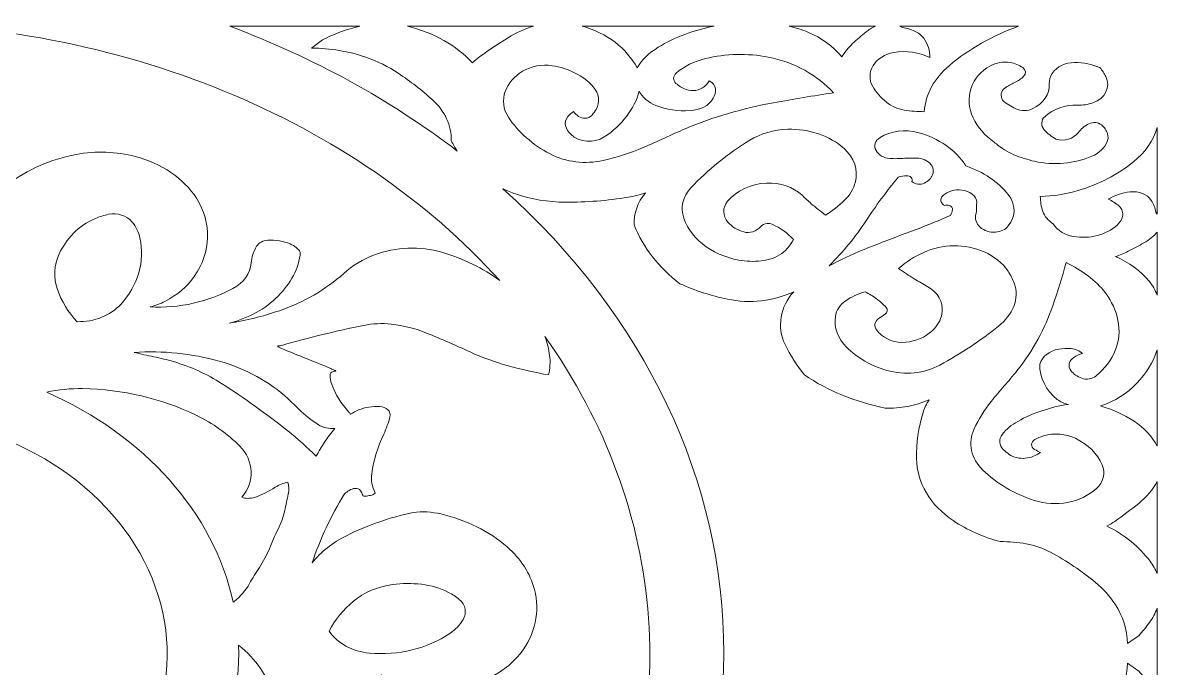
# Model space of a CAD drawing. Header units: millimetres. Extents: x -1200 to 1200, y -590 to 590.
# Drawn here: x 140 to 1200, y -15 to 589 of the extents above; entities that cross this region are included whole.
import ezdxf

# ---------------------------------------------------------------- set-up
doc = ezdxf.new("R2010")
doc.units = ezdxf.units.MM
doc.header["$MEASUREMENT"] = 0
doc.layers.add('Layer 1', color=7, linetype='Continuous')

msp = doc.modelspace()

# ---------------------------------------------------------------- linework, layer by layer
at = {"layer": 'Layer 1', "color": 250, "lineweight": 20}
for points, knots in [([(585.6743, 347.7592), (518.0115, 422.6615), (429.4502, 483.4386), (327.1846, 525.1281), (224.9708, 566.7966), (112.2475, 588.5571), (-2.1386, 588.6819), (5.1409, 587.279), (12.2441, 585.3261), (19.0757, 582.8501), (25.9311, 580.3654), (32.2861, 577.0528), (37.9214, 573.027), (29.0169, 565.3101), (19.6787, 557.9292), (9.9385, 550.9092), (0.1798, 543.8756), (-10.4109, 537.639), (-21.6764, 532.2907), (-34.9369, 525.9956), (-47.991, 519.4201), (-60.8271, 512.5704), (-70.5436, 507.3852), (-79.138, 500.9379), (-86.2689, 493.4834), (-91.5518, 487.9606), (-95.4812, 481.6704), (-97.8467, 474.9476), (-105.1845, 454.096), (-111.3046, 432.9771), (-116.1884, 411.6573), (-116.4081, 410.6981), (-116.8774, 409.7878), (-117.5648, 408.9874), (-117.654, 408.8824), (-117.6526, 408.743), (-117.5606, 408.6395), (-117.4689, 408.5359), (-117.3101, 408.4893), (-117.1588, 408.5245), (-115.9832, 408.7938), (-114.8693, 409.2147), (-113.8589, 409.7715), (-112.855, 410.3248), (-111.8382, 410.8628), (-110.81, 411.3856), (-104.3968, 414.7545), (-98.0228, 418.1717), (-91.688, 421.6369), (-85.3147, 425.1229), (-78.9174, 428.5798), (-72.4962, 432.0074), (-71.4421, 432.5545), (-70.3444, 433.0445), (-69.2104, 433.4741), (-68.0711, 433.9062), (-67.021, 434.4783), (-66.0971, 435.1706), (-65.9679, 435.2884), (-65.7498, 435.3076), (-65.5927, 435.2147), (-65.4354, 435.1223), (-65.4341, 434.8992), (-65.5322, 434.7633), (-66.2663, 433.9423), (-66.5315, 432.9052), (-66.2608, 431.915), (-65.9906, 430.9247), (-65.2162, 430.0788), (-64.1236, 429.5863), (-61.0152, 428.1821), (-57.6959, 427.1117), (-54.2479, 426.4009), (-42.4815, 424.042), (-30.2901, 423.4362), (-18.2574, 424.6131), (-17.3079, 424.7058), (-16.3524, 424.7549), (-15.396, 424.7594), (-15.8976, 427.129), (-16.0834, 429.5363), (-15.9507, 431.9387), (-15.7455, 434.7275), (-15.056, 437.4798), (-13.9026, 440.1122), (-12.7522, 442.7387), (-11.276, 445.2637), (-9.4978, 447.6484), (-7.8471, 449.8005), (-5.0197, 451.1775), (-1.9034, 451.3492), (1.1682, 451.5185), (4.1914, 450.6461), (6.4434, 448.9424), (13.4235, 443.6598), (19.865, 437.9253), (25.7024, 431.7972), (35.1576, 421.8711), (47.0764, 413.6746), (60.6945, 407.7355), (64.9474, 405.8805), (69.5951, 404.7002), (74.3927, 404.2571), (74.3927, 404.2571), (74.7447, 404.1378), (74.7447, 404.1378), (75.266, 402.7796), (75.3015, 401.3286), (74.848, 399.9546), (74.4025, 398.6058), (73.8402, 397.284), (73.1656, 395.9994), (72.9837, 395.6532), (72.7104, 395.3432), (72.3647, 395.0919), (71.993, 394.8215), (71.4573, 394.7568), (71.0042, 394.9279), (69.1822, 395.1972), (67.3449, 395.3897), (65.4985, 395.5055), (63.4625, 395.6324), (61.5537, 394.6971), (60.7472, 393.1751), (59.9355, 391.6445), (59.6375, 389.9675), (59.8846, 388.3134), (60.1274, 386.6841), (60.5596, 385.0776), (61.1759, 383.5147), (76.7946, 364.3112), (94.7661, 346.4438), (114.8227, 330.1803), (107.962, 341.0326), (104.1944, 353.0029), (103.7982, 365.1957), (103.1982, 383.678), (105.8557, 402.1398), (111.6872, 420.012), (114.9824, 426.5865), (119.9343, 432.533), (126.221, 437.4669), (143.9387, 451.3722), (166.0103, 461.0906), (190.0319, 465.57), (208.2892, 468.9747), (227.3516, 468.3022), (245.1776, 463.6286), (269.7882, 457.1792), (290.327, 443.1624), (302.3895, 424.5978), (316.7773, 401.5114), (315.9755, 374.0923), (300.2819, 351.5734), (293.6633, 342.0798), (284.2149, 334.0796), (272.8088, 328.3087), (268.4759, 326.1166), (263.8175, 324.3781), (258.9465, 323.1349), (272.5599, 322.3164), (286.2398, 323.4612), (299.3602, 326.5184), (312.4525, 329.5689), (324.8996, 334.2013), (336.2899, 340.2627), (346.2701, 345.5755), (352.5848, 354.3824), (353.3343, 364.0495), (353.7574, 369.4922), (355.4916, 374.8172), (358.4365, 379.7196), (360.4138, 383.0127), (364.4208, 385.1927), (368.9255, 385.4304), (376.1986, 385.8134), (383.4679, 384.5938), (389.9581, 381.903), (393.9913, 380.2312), (397.2723, 377.5661), (399.3303, 374.2924), (398.7554, 366.741), (396.5619, 359.3261), (392.849, 352.386), (389.1482, 345.4671), (384.3189, 338.9806), (378.4942, 333.1026), (366.761, 321.2608), (350.9406, 312.5172), (333.0662, 307.9903), (348.8044, 310.4468), (364.1793, 314.2318), (378.9456, 319.2857), (402.207, 327.2476), (423.0306, 339.2392), (439.9679, 354.4307), (448.0523, 361.6815), (457.8068, 367.5838), (468.6762, 371.8032), (488.4731, 379.2469), (511.0994, 380.071), (531.6425, 374.1062), (551.615, 368.3057), (569.9816, 359.3494), (585.6705, 347.7624), (585.6705, 347.7624), (585.6743, 347.7592), (585.6743, 347.7592)], [0, 0, 0, 0, 0.014492754, 0.014492754, 0.014492754, 0.028985507, 0.028985507, 0.028985507, 0.043478261, 0.043478261, 0.043478261, 0.057971014, 0.057971014, 0.057971014, 0.072463768, 0.072463768, 0.072463768, 0.086956522, 0.086956522, 0.086956522, 0.101449275, 0.101449275, 0.101449275, 0.115942029, 0.115942029, 0.115942029, 0.130434783, 0.130434783, 0.130434783, 0.144927536, 0.144927536, 0.144927536, 0.15942029, 0.15942029, 0.15942029, 0.173913043, 0.173913043, 0.173913043, 0.188405797, 0.188405797, 0.188405797, 0.202898551, 0.202898551, 0.202898551, 0.217391304, 0.217391304, 0.217391304, 0.231884058, 0.231884058, 0.231884058, 0.246376812, 0.246376812, 0.246376812, 0.260869565, 0.260869565, 0.260869565, 0.275362319, 0.275362319, 0.275362319, 0.289855072, 0.289855072, 0.289855072, 0.304347826, 0.304347826, 0.304347826, 0.31884058, 0.31884058, 0.31884058, 0.333333333, 0.333333333, 0.333333333, 0.347826087, 0.347826087, 0.347826087, 0.362318841, 0.362318841, 0.362318841, 0.376811594, 0.376811594, 0.376811594, 0.391304348, 0.391304348, 0.391304348, 0.405797101, 0.405797101, 0.405797101, 0.420289855, 0.420289855, 0.420289855, 0.434782609, 0.434782609, 0.434782609, 0.449275362, 0.449275362, 0.449275362, 0.463768116, 0.463768116, 0.463768116, 0.47826087, 0.47826087, 0.47826087, 0.492753623, 0.492753623, 0.492753623, 0.507246377, 0.507246377, 0.507246377, 0.52173913, 0.52173913, 0.52173913, 0.536231884, 0.536231884, 0.536231884, 0.550724638, 0.550724638, 0.550724638, 0.565217391, 0.565217391, 0.565217391, 0.579710145, 0.579710145, 0.579710145, 0.594202899, 0.594202899, 0.594202899, 0.608695652, 0.608695652, 0.608695652, 0.623188406, 0.623188406, 0.623188406, 0.637681159, 0.637681159, 0.637681159, 0.652173913, 0.652173913, 0.652173913, 0.666666667, 0.666666667, 0.666666667, 0.68115942, 0.68115942, 0.68115942, 0.695652174, 0.695652174, 0.695652174, 0.710144928, 0.710144928, 0.710144928, 0.724637681, 0.724637681, 0.724637681, 0.739130435, 0.739130435, 0.739130435, 0.753623188, 0.753623188, 0.753623188, 0.768115942, 0.768115942, 0.768115942, 0.782608696, 0.782608696, 0.782608696, 0.797101449, 0.797101449, 0.797101449, 0.811594203, 0.811594203, 0.811594203, 0.826086957, 0.826086957, 0.826086957, 0.84057971, 0.84057971, 0.84057971, 0.855072464, 0.855072464, 0.855072464, 0.869565217, 0.869565217, 0.869565217, 0.884057971, 0.884057971, 0.884057971, 0.898550725, 0.898550725, 0.898550725, 0.913043478, 0.913043478, 0.913043478, 0.927536232, 0.927536232, 0.927536232, 0.942028986, 0.942028986, 0.942028986, 0.956521739, 0.956521739, 0.956521739, 0.971014493, 0.971014493, 0.971014493, 0.985507246, 0.985507246, 0.985507246, 1, 1, 1, 1]), ([(455.0209, 585.3449), (455.0209, 585.3449), (333.5197, 585.3449), (333.5197, 585.3449), (333.5197, 585.3449), (333.4813, 585.3592), (333.4813, 585.3592), (411.6266, 556.0691), (483.4147, 516.6633), (546.0054, 468.7089), (543.8995, 471.774), (542.021, 474.9392), (540.3811, 478.1865), (540.7516, 492.4723), (534.3582, 506.3203), (522.5033, 516.8858), (512.6806, 525.6419), (502.1102, 533.8235), (490.8669, 541.3714), (481.684, 547.5362), (471.476, 552.6147), (460.5393, 556.458), (444.4495, 561.9269), (427.2111, 564.8085), (409.768, 564.9427), (409.768, 564.9427), (419.9829, 572.6693), (419.9829, 572.6693), (425.432, 575.4195), (431.0926, 577.8852), (436.9289, 580.0501), (442.7689, 582.2168), (448.821, 583.9877), (455.0209, 585.3449)], [0, 0, 0, 0, 0.090909091, 0.090909091, 0.090909091, 0.181818182, 0.181818182, 0.181818182, 0.272727273, 0.272727273, 0.272727273, 0.363636364, 0.363636364, 0.363636364, 0.454545455, 0.454545455, 0.454545455, 0.545454545, 0.545454545, 0.545454545, 0.636363636, 0.636363636, 0.636363636, 0.727272727, 0.727272727, 0.727272727, 0.818181818, 0.818181818, 0.818181818, 0.909090909, 0.909090909, 0.909090909, 1, 1, 1, 1]), ([(617.1583, 585.3449), (617.1583, 585.3449), (499.3627, 585.3449), (499.3627, 585.3449), (511.4686, 582.4862), (522.9209, 578.0398), (533.261, 572.1852), (543.5963, 566.3333), (552.7303, 559.1906), (560.3208, 551.0264), (562.3449, 553.1958), (564.6148, 555.2072), (567.1, 557.0335), (575.6396, 563.3095), (584.5214, 569.273), (593.7184, 574.9042), (600.8694, 579.2834), (608.7661, 582.8004), (617.1583, 585.3449)], [0, 0, 0, 0, 0.166666667, 0.166666667, 0.166666667, 0.333333333, 0.333333333, 0.333333333, 0.5, 0.5, 0.5, 0.666666667, 0.666666667, 0.666666667, 0.833333333, 0.833333333, 0.833333333, 1, 1, 1, 1]), ([(662.627, 585.3449), (674.075, 582.2224), (684.5535, 577.114), (693.3285, 570.3796), (702.0882, 563.6564), (709.0967, 555.5704), (713.9337, 546.6078), (718.6482, 554.1231), (725.4159, 560.6694), (733.7144, 565.7449), (749.1763, 575.201), (766.9462, 581.8829), (785.8314, 585.3449), (785.8314, 585.3449), (662.6253, 585.3449), (662.6253, 585.3449)], [0, 0, 0, 0, 0.2, 0.2, 0.2, 0.4, 0.4, 0.4, 0.6, 0.6, 0.6, 0.8, 0.8, 0.8, 1, 1, 1, 1]), ([(936.5213, 585.3449), (936.5213, 585.3449), (855.9308, 585.3449), (855.9308, 585.3449), (862.0201, 583.9808), (867.9282, 582.1271), (873.5653, 579.8128), (886.3783, 574.4582), (897.2733, 566.5029), (905.1859, 556.7277), (907.9037, 561.1911), (911.3073, 565.3587), (915.314, 569.1294), (919.306, 572.8865), (923.4843, 576.5116), (927.8378, 579.9949), (930.4362, 582.074), (933.3558, 583.8726), (936.5226, 585.3449)], [0, 0, 0, 0, 0.166666667, 0.166666667, 0.166666667, 0.333333333, 0.333333333, 0.333333333, 0.5, 0.5, 0.5, 0.666666667, 0.666666667, 0.666666667, 0.833333333, 0.833333333, 0.833333333, 1, 1, 1, 1]), ([(1070.3239, 585.3456), (1070.3239, 585.3456), (959.3933, 585.3453), (959.3933, 585.3453), (960.2794, 585.0244), (961.1489, 584.6741), (961.9998, 584.2952), (965.8523, 583.4625), (969.5826, 582.2926), (973.1241, 580.8067), (976.7255, 579.2963), (979.7291, 576.9895), (981.7869, 574.1548), (985.7384, 568.7127), (987.699, 562.4663), (987.4408, 556.1532), (977.3894, 561.1355), (965.3769, 562.8058), (953.8561, 560.8179), (945.4891, 559.3678), (938.3882, 554.91), (934.5564, 548.7025), (930.7244, 542.4951), (930.5536, 535.2512), (934.1323, 528.9451), (937.2318, 523.4696), (941.5669, 518.5161), (946.9175, 514.3388), (951.42, 510.6213), (957.1906, 508.0872), (963.4886, 507.064), (969.6618, 506.0613), (975.94, 505.5514), (982.2358, 505.5416), (983.4568, 521.6446), (991.6988, 536.8799), (1005.4719, 548.5142), (1023.9249, 564.0995), (1045.9606, 576.6131), (1070.3239, 585.3453)], [0, 0, 0, 0, 0.076923077, 0.076923077, 0.076923077, 0.153846154, 0.153846154, 0.153846154, 0.230769231, 0.230769231, 0.230769231, 0.307692308, 0.307692308, 0.307692308, 0.384615385, 0.384615385, 0.384615385, 0.461538462, 0.461538462, 0.461538462, 0.538461538, 0.538461538, 0.538461538, 0.615384615, 0.615384615, 0.615384615, 0.692307692, 0.692307692, 0.692307692, 0.769230769, 0.769230769, 0.769230769, 0.846153846, 0.846153846, 0.846153846, 0.923076923, 0.923076923, 0.923076923, 1, 1, 1, 1]), ([(897.4215, 523.1971), (889.9103, 531.3318), (880.8298, 538.4252), (870.5266, 544.2058), (860.2011, 549.9993), (848.6392, 554.1784), (836.4254, 556.5303), (817.0597, 560.2589), (796.8353, 559.7863), (777.7677, 555.155), (767.3758, 552.631), (757.9831, 547.9459), (750.5173, 541.5602), (747.4109, 538.9006), (747.2871, 534.7695), (750.2384, 531.9963), (752.836, 529.553), (756.0558, 527.5979), (759.6774, 526.2653), (765.6066, 524.0851), (772.5858, 525.2571), (776.9544, 529.1731), (778.6606, 530.7017), (780.1262, 532.3957), (781.3181, 534.2172), (784.7058, 532.6973), (786.8987, 529.8724), (787.1287, 526.7367), (787.3475, 523.7494), (786.6473, 520.7635), (785.0926, 518.0497), (781.1558, 511.1739), (772.7353, 506.7105), (763.3953, 506.5385), (752.3619, 505.7015), (741.2534, 507.3779), (731.3268, 511.3748), (724.4026, 514.1626), (718.9481, 518.8881), (715.9684, 524.6756), (711.3002, 507.855), (699.7944, 492.7869), (683.3166, 481.9023), (673.822, 475.6232), (659.8509, 476.7354), (652.0141, 484.3742), (649.6749, 486.6572), (648.0217, 489.3519), (647.1861, 492.243), (646.3244, 495.2236), (647.0644, 498.3631), (649.2192, 500.8767), (650.7332, 502.6424), (652.5426, 504.2293), (654.595, 505.5907), (655.891, 503.9391), (657.4431, 502.4303), (659.2141, 501.1006), (660.9546, 499.7962), (663.2978, 499.1549), (665.6562, 499.3384), (668.0144, 499.5216), (670.1575, 500.5031), (671.561, 502.0519), (673.1512, 503.8032), (674.5115, 505.6842), (675.6198, 507.6649), (679.4791, 514.5599), (678.4963, 522.5968), (673.0343, 528.7373), (663.8241, 539.0942), (650.0599, 546.1688), (634.5835, 548.4923), (624.8987, 549.9461), (614.9116, 548.0783), (606.9908, 543.3275), (599.1961, 538.6525), (593.4952, 532.0464), (590.7491, 524.5032), (587.8218, 516.454), (588.8989, 507.7998), (593.7568, 500.3908), (602.9008, 486.4425), (616.2744, 474.6247), (632.6258, 466.0497), (647.336, 458.3366), (665.4083, 456.1285), (682.2613, 459.9941), (695.1779, 462.9553), (707.6888, 466.97), (719.6076, 471.9787), (726.3022, 474.8728), (732.9448, 477.8445), (739.5343, 480.8926), (745.9574, 483.8636), (752.4235, 486.7723), (758.9321, 489.6182), (785.0661, 500.4941), (812.7949, 508.6496), (841.4465, 513.889), (860.0286, 517.2868), (878.6905, 520.3902), (897.4215, 523.1971)], [0, 0, 0, 0, 0.029411765, 0.029411765, 0.029411765, 0.058823529, 0.058823529, 0.058823529, 0.088235294, 0.088235294, 0.088235294, 0.117647059, 0.117647059, 0.117647059, 0.147058824, 0.147058824, 0.147058824, 0.176470588, 0.176470588, 0.176470588, 0.205882353, 0.205882353, 0.205882353, 0.235294118, 0.235294118, 0.235294118, 0.264705882, 0.264705882, 0.264705882, 0.294117647, 0.294117647, 0.294117647, 0.323529412, 0.323529412, 0.323529412, 0.352941176, 0.352941176, 0.352941176, 0.382352941, 0.382352941, 0.382352941, 0.411764706, 0.411764706, 0.411764706, 0.441176471, 0.441176471, 0.441176471, 0.470588235, 0.470588235, 0.470588235, 0.5, 0.5, 0.5, 0.529411765, 0.529411765, 0.529411765, 0.558823529, 0.558823529, 0.558823529, 0.588235294, 0.588235294, 0.588235294, 0.617647059, 0.617647059, 0.617647059, 0.647058824, 0.647058824, 0.647058824, 0.676470588, 0.676470588, 0.676470588, 0.705882353, 0.705882353, 0.705882353, 0.735294118, 0.735294118, 0.735294118, 0.764705882, 0.764705882, 0.764705882, 0.794117647, 0.794117647, 0.794117647, 0.823529412, 0.823529412, 0.823529412, 0.852941176, 0.852941176, 0.852941176, 0.882352941, 0.882352941, 0.882352941, 0.911764706, 0.911764706, 0.911764706, 0.941176471, 0.941176471, 0.941176471, 0.970588235, 0.970588235, 0.970588235, 1, 1, 1, 1]), ([(1146.3859, 546.7551), (1139.0648, 549.789), (1130.9736, 551.3902), (1122.7535, 551.4299), (1114.0114, 551.4708), (1105.9687, 547.5789), (1101.8661, 541.3137), (1099.852, 538.2392), (1098.8678, 534.7914), (1099.0117, 531.3112), (1099.4006, 521.9806), (1093.5494, 513.1991), (1083.7224, 508.3451), (1078.8343, 505.9306), (1072.7082, 505.8684), (1067.7439, 508.1783), (1063.0976, 510.3415), (1058.8798, 513.0629), (1055.2351, 516.2486), (1054.259, 518.1376), (1053.9006, 520.2001), (1054.1944, 522.2347), (1054.4924, 524.302), (1055.7079, 526.2119), (1057.6124, 527.6063), (1060.3616, 529.6193), (1063.3844, 531.3728), (1066.621, 532.8326), (1069.8776, 534.3013), (1072.7544, 536.2647), (1075.0955, 538.6173), (1077.526, 541.0621), (1077.1555, 544.6225), (1074.2475, 546.6957), (1070.8867, 549.0946), (1066.8018, 550.7229), (1062.408, 551.4149), (1056.006, 552.4225), (1049.3779, 551.3172), (1043.9866, 548.3404), (1035.1683, 543.4721), (1028.7967, 536.2039), (1026.0248, 527.8461), (1022.9661, 518.6183), (1023.6067, 508.8449), (1027.8588, 499.9338), (1032.0636, 491.1206), (1038.7873, 483.2487), (1047.4827, 476.9621), (1048.1581, 476.4738), (1048.8592, 476.0094), (1049.5843, 475.5704), (1054.3108, 471.4167), (1059.8794, 467.9533), (1066.0501, 465.3285), (1072.1934, 462.7155), (1078.6631, 460.6454), (1085.3507, 459.1534), (1103.2773, 455.1554), (1122.3938, 456.8272), (1138.8548, 463.8399), (1145.6428, 466.732), (1150.7634, 471.6621), (1153.1215, 477.5825), (1154.0684, 479.9601), (1154.1904, 482.5022), (1153.4726, 484.9324), (1152.5475, 488.0652), (1150.5582, 490.9232), (1147.7285, 493.1831), (1144.6209, 495.6633), (1139.8344, 496.104), (1136.1254, 494.2466), (1131.9745, 492.1696), (1128.5067, 489.3088), (1126.0163, 485.9062), (1121.7907, 480.128), (1113.1467, 477.54), (1105.304, 479.6946), (1101.1595, 482.2224), (1097.4848, 485.2222), (1094.3939, 488.6001), (1090.9329, 492.3799), (1091.2105, 497.6159), (1095.0501, 501.1468), (1102.7223, 508.1981), (1113.9241, 512.0547), (1125.504, 511.6386), (1130.3509, 511.4642), (1135.1815, 512.1815), (1139.6382, 513.7379), (1151.3261, 517.8294), (1156.7717, 528.7828), (1151.822, 538.2997), (1150.2982, 541.2341), (1148.4802, 544.0619), (1146.3859, 546.7551)], [0, 0, 0, 0, 0.03125, 0.03125, 0.03125, 0.0625, 0.0625, 0.0625, 0.09375, 0.09375, 0.09375, 0.125, 0.125, 0.125, 0.15625, 0.15625, 0.15625, 0.1875, 0.1875, 0.1875, 0.21875, 0.21875, 0.21875, 0.25, 0.25, 0.25, 0.28125, 0.28125, 0.28125, 0.3125, 0.3125, 0.3125, 0.34375, 0.34375, 0.34375, 0.375, 0.375, 0.375, 0.40625, 0.40625, 0.40625, 0.4375, 0.4375, 0.4375, 0.46875, 0.46875, 0.46875, 0.5, 0.5, 0.5, 0.53125, 0.53125, 0.53125, 0.5625, 0.5625, 0.5625, 0.59375, 0.59375, 0.59375, 0.625, 0.625, 0.625, 0.65625, 0.65625, 0.65625, 0.6875, 0.6875, 0.6875, 0.71875, 0.71875, 0.71875, 0.75, 0.75, 0.75, 0.78125, 0.78125, 0.78125, 0.8125, 0.8125, 0.8125, 0.84375, 0.84375, 0.84375, 0.875, 0.875, 0.875, 0.90625, 0.90625, 0.90625, 0.9375, 0.9375, 0.9375, 0.96875, 0.96875, 0.96875, 1, 1, 1, 1]), ([(889.9549, 408.8852), (896.3971, 412.8186), (902.2504, 417.3473), (907.3985, 422.382), (912.605, 427.4742), (916.2108, 433.512), (917.9076, 439.9839), (920.7078, 451.1375), (916.7847, 462.6968), (907.3329, 471.1074), (893.8783, 483.0805), (874.6343, 489.646), (854.6797, 489.0589), (841.832, 488.6818), (829.446, 485.1041), (819.1972, 478.8055), (798.4674, 466.0678), (779.9626, 451.1156), (764.1786, 434.3472), (756.5637, 426.2549), (754.1251, 415.7214), (757.613, 405.9403), (765.1539, 384.8023), (787.2328, 369.2219), (814.0801, 366.1265), (821.1001, 365.3153), (828.2456, 365.6207), (835.1217, 367.0277), (842.1155, 368.4593), (848.3386, 371.7038), (852.847, 376.2728), (855.7813, 379.2459), (858.19, 382.5356), (860.0041, 386.0484), (854.6908, 391.9236), (847.9068, 396.8169), (840.0932, 400.4092), (838.6632, 401.0665), (837.0027, 401.3136), (835.3786, 401.1103), (832.9627, 400.8089), (830.8029, 399.7238), (829.3947, 398.1025), (827.5557, 395.9848), (825.0138, 394.3324), (822.0668, 393.3367), (819.3643, 392.4233), (816.3363, 392.3639), (813.5825, 393.1695), (807.5989, 394.9202), (802.4227, 398.1272), (798.763, 402.349), (793.7076, 408.1779), (793.6111, 415.9411), (798.509, 421.8576), (806.7137, 431.7652), (820.1249, 438.0303), (834.8017, 438.8217), (847.4644, 439.505), (859.7878, 435.2815), (868.0225, 427.4454), (870.829, 424.774), (873.7032, 422.1499), (876.6434, 419.5752), (878.7967, 417.7355), (880.9994, 415.9341), (883.2493, 414.1723), (885.4921, 412.4161), (887.7274, 410.6539), (889.9549, 408.8852)], [0, 0, 0, 0, 0.043478261, 0.043478261, 0.043478261, 0.086956522, 0.086956522, 0.086956522, 0.130434783, 0.130434783, 0.130434783, 0.173913043, 0.173913043, 0.173913043, 0.217391304, 0.217391304, 0.217391304, 0.260869565, 0.260869565, 0.260869565, 0.304347826, 0.304347826, 0.304347826, 0.347826087, 0.347826087, 0.347826087, 0.391304348, 0.391304348, 0.391304348, 0.434782609, 0.434782609, 0.434782609, 0.47826087, 0.47826087, 0.47826087, 0.52173913, 0.52173913, 0.52173913, 0.565217391, 0.565217391, 0.565217391, 0.608695652, 0.608695652, 0.608695652, 0.652173913, 0.652173913, 0.652173913, 0.695652174, 0.695652174, 0.695652174, 0.739130435, 0.739130435, 0.739130435, 0.782608696, 0.782608696, 0.782608696, 0.826086957, 0.826086957, 0.826086957, 0.869565217, 0.869565217, 0.869565217, 0.913043478, 0.913043478, 0.913043478, 0.956521739, 0.956521739, 0.956521739, 1, 1, 1, 1]), ([(893.2959, 361.4692), (903.5456, 366.9773), (914.1996, 371.9756), (925.1957, 376.4359), (938.7072, 381.9162), (952.3471, 387.187), (966.1067, 392.2443), (979.87, 397.3034), (993.4038, 402.7615), (1006.684, 408.6092), (1007.7649, 410.3238), (1008.4109, 412.1961), (1008.5834, 414.1167), (1008.6802, 415.207), (1008.1993, 416.2793), (1007.2609, 417.0634), (1006.3225, 417.8478), (1005.024, 418.2697), (1003.6779, 418.2231), (1002.8979, 418.1967), (1002.1253, 418.09), (1001.3788, 417.9052), (999.8832, 418.7289), (998.7201, 419.8936), (998.036, 421.2514), (997.3286, 422.656), (997.4895, 424.252), (998.4687, 425.5449), (999.2751, 426.6087), (1000.2597, 427.5771), (1001.3939, 428.4213), (1006.3752, 432.1294), (1013.3943, 433.4456), (1019.8773, 431.8924), (1023.3853, 431.019), (1026.4779, 429.287), (1028.7303, 426.9358), (1031.0456, 424.5189), (1031.8692, 421.3714), (1030.9659, 418.3986), (1031.3955, 415.5667), (1031.2254, 412.6952), (1030.4636, 409.9095), (1029.2738, 405.5361), (1030.7347, 400.9646), (1034.3939, 397.6113), (1038.0527, 394.2584), (1043.4273, 392.5251), (1048.9209, 392.9548), (1053.7377, 393.3266), (1058.0814, 395.4554), (1060.7265, 398.7437), (1067.8887, 407.6507), (1067.8852, 419.1418), (1060.7022, 428.0379), (1051.0876, 439.9506), (1037.3414, 449.2757), (1021.1878, 454.8377), (1011.8435, 469.6185), (995.7568, 480.8387), (976.3427, 486.1057), (964.3271, 489.3645), (951.1175, 487.643), (940.9707, 481.4877), (936.2433, 478.6185), (934.6613, 473.4496), (937.1954, 469.1228), (939.5972, 465.0206), (944.4659, 462.2401), (950.0357, 461.7952), (952.2187, 461.6207), (954.4146, 461.5738), (956.606, 461.6558), (959.0507, 461.7468), (961.4936, 461.8726), (963.9332, 462.0329), (966.377, 462.1931), (968.8344, 462.1747), (971.2743, 461.9773), (976.5782, 462.7704), (982.0385, 461.5077), (986.0325, 458.5674), (990.15, 455.537), (991.692, 450.8226), (989.9749, 446.5323), (988.6922, 443.3292), (986.0506, 440.5967), (982.5224, 438.8221), (978.6284, 436.8618), (973.5451, 437.5274), (970.6002, 440.377), (971.1762, 441.6245), (970.9386, 443.0234), (969.9677, 444.0974), (968.9971, 445.1713), (967.4386, 445.7764), (965.7996, 445.7052), (963.0723, 445.5901), (960.3899, 445.098), (957.8669, 444.2493), (946.9505, 431.0395), (936.8686, 417.3893), (927.6588, 403.3489), (917.9248, 388.5098), (906.4138, 374.4808), (893.2959, 361.4698)], [0, 0, 0, 0, 0.028571429, 0.028571429, 0.028571429, 0.057142857, 0.057142857, 0.057142857, 0.085714286, 0.085714286, 0.085714286, 0.114285714, 0.114285714, 0.114285714, 0.142857143, 0.142857143, 0.142857143, 0.171428571, 0.171428571, 0.171428571, 0.2, 0.2, 0.2, 0.228571429, 0.228571429, 0.228571429, 0.257142857, 0.257142857, 0.257142857, 0.285714286, 0.285714286, 0.285714286, 0.314285714, 0.314285714, 0.314285714, 0.342857143, 0.342857143, 0.342857143, 0.371428571, 0.371428571, 0.371428571, 0.4, 0.4, 0.4, 0.428571429, 0.428571429, 0.428571429, 0.457142857, 0.457142857, 0.457142857, 0.485714286, 0.485714286, 0.485714286, 0.514285714, 0.514285714, 0.514285714, 0.542857143, 0.542857143, 0.542857143, 0.571428571, 0.571428571, 0.571428571, 0.6, 0.6, 0.6, 0.628571429, 0.628571429, 0.628571429, 0.657142857, 0.657142857, 0.657142857, 0.685714286, 0.685714286, 0.685714286, 0.714285714, 0.714285714, 0.714285714, 0.742857143, 0.742857143, 0.742857143, 0.771428571, 0.771428571, 0.771428571, 0.8, 0.8, 0.8, 0.828571429, 0.828571429, 0.828571429, 0.857142857, 0.857142857, 0.857142857, 0.885714286, 0.885714286, 0.885714286, 0.914285714, 0.914285714, 0.914285714, 0.942857143, 0.942857143, 0.942857143, 0.971428571, 0.971428571, 0.971428571, 1, 1, 1, 1]), ([(1199.9487, 490.7119), (1196.3199, 478.5279), (1188.5795, 467.3986), (1177.6048, 458.5778), (1162.9659, 446.8129), (1145.4012, 437.7084), (1126.0929, 431.875), (1114.7391, 428.4453), (1102.7497, 426.5945), (1090.6374, 426.4016), (1090.6515, 421.6654), (1091.4602, 416.9539), (1093.0418, 412.3945), (1094.6555, 407.7435), (1098.0278, 403.6242), (1102.6876, 400.6161), (1106.5469, 394.6414), (1113.4701, 390.3685), (1121.5972, 388.9516), (1136.5726, 386.3407), (1152.1166, 390.3762), (1162.4318, 399.565), (1164.9356, 401.7946), (1166.6531, 404.5285), (1167.4051, 407.4824), (1168.3097, 411.0384), (1167.068, 414.7284), (1164.0598, 417.4157), (1161.1963, 419.9745), (1157.8342, 422.1322), (1154.1065, 423.8033), (1160.1453, 427.3675), (1167.1545, 429.7017), (1174.5374, 430.6092), (1182.5343, 431.5939), (1190.443, 428.4102), (1194.3262, 422.6525), (1196.6231, 419.2446), (1198.0466, 415.4938), (1198.5109, 411.6282), (1199.0257, 411.012), (1199.5054, 410.3769), (1199.9487, 409.7253), (1199.9487, 409.7253), (1199.9487, 490.7119), (1199.9487, 490.7119)], [0, 0, 0, 0, 0.066666667, 0.066666667, 0.066666667, 0.133333333, 0.133333333, 0.133333333, 0.2, 0.2, 0.2, 0.266666667, 0.266666667, 0.266666667, 0.333333333, 0.333333333, 0.333333333, 0.4, 0.4, 0.4, 0.466666667, 0.466666667, 0.466666667, 0.533333333, 0.533333333, 0.533333333, 0.6, 0.6, 0.6, 0.666666667, 0.666666667, 0.666666667, 0.733333333, 0.733333333, 0.733333333, 0.8, 0.8, 0.8, 0.866666667, 0.866666667, 0.866666667, 0.933333333, 0.933333333, 0.933333333, 1, 1, 1, 1]), ([(1199.9487, 41.5007), (1198.0415, 36.8559), (1195.5742, 32.3745), (1192.5843, 28.1224), (1189.5979, 23.8756), (1186.2574, 19.7987), (1182.5865, 15.9209), (1182.5865, 15.9209), (1177.2946, 12.1933), (1177.2946, 12.1933), (1177.2946, 12.1933), (1172.0031, 8.4643), (1172.0031, 8.4643), (1171.8147, 21.3957), (1167.833, 34.0987), (1160.3813, 45.5296), (1155.5142, 52.9108), (1149.3906, 59.6959), (1142.1873, 65.6882), (1129.4494, 76.2847), (1115.3327, 85.7244), (1100.0807, 93.8449), (1093.1934, 97.512), (1085.5696, 100.1698), (1077.5503, 101.6983), (1069.5621, 103.2214), (1061.3737, 103.9339), (1053.169, 103.8195), (1037.2013, 108.1133), (1022.3387, 114.7572), (1009.3316, 123.4133), (987.9149, 137.6629), (975.3255, 158.8687), (974.9212, 181.341), (974.6612, 195.8955), (976.7504, 210.4186), (981.1335, 224.5335), (982.3981, 228.6069), (984.2577, 232.5444), (986.6715, 236.2608), (980.4357, 233.4731), (973.7404, 231.42), (966.7911, 230.1643), (959.8498, 228.91), (952.742, 228.3609), (945.6339, 228.5297), (931.8667, 231.4065), (918.5055, 235.4445), (905.7726, 240.5762), (893.0231, 245.7145), (881.1323, 252.1555), (870.3938, 259.7394), (862.9811, 268.5271), (856.8682, 277.9947), (852.1832, 287.9422), (844.4039, 304.4518), (847.4494, 323.0497), (860.2551, 337.3477), (841.6196, 328.4464), (819.3711, 325.9251), (798.4401, 330.3318), (782.9237, 333.6003), (767.9741, 338.4457), (753.9516, 344.7501), (734.1478, 359.787), (719.4255, 378.7068), (711.2021, 399.6794), (710.7259, 410.3227), (714.4378, 420.8184), (721.7923, 429.6392), (716.5758, 427.8332), (711.1435, 426.4652), (705.5834, 425.5574), (686.2276, 422.3963), (666.5184, 420.8601), (646.7749, 420.9731), (630.8428, 421.0637), (615.0811, 423.6861), (600.3897, 428.6889), (596.3698, 430.0622), (592.4588, 431.638), (588.6808, 433.4064), (588.6808, 433.4064), (588.6424, 433.4404), (588.6424, 433.4404), (721.6179, 314.6992), (795.1886, 159.8311), (794.9496, -0.6203), (794.6737, -160.9802), (721.1352, -315.6669), (588.6989, -434.6813), (603.6973, -427.6626), (620.5049, -423.5614), (637.7861, -422.7004), (661.3786, -421.5257), (685.063, -423.087), (708.1129, -427.3349), (712.7961, -428.1982), (717.375, -429.4018), (721.7923, -430.9311), (714.4365, -422.111), (710.7275, -411.6143), (711.2021, -400.9709), (719.4234, -379.9977), (734.1491, -361.0796), (753.9516, -346.0416), (767.9737, -339.7369), (782.9237, -334.8923), (798.4401, -331.6238), (819.3699, -327.2132), (841.6171, -329.7417), (860.2551, -338.6396), (847.4434, -324.3455), (844.412, -305.7461), (852.1837, -289.2341), (856.8682, -279.2866), (862.9816, -269.819), (870.3938, -261.0313), (881.1323, -253.4474), (893.0231, -247.0068), (905.7726, -241.8681), (918.5051, -236.7364), (931.8667, -232.6985), (945.6339, -229.8216), (952.742, -229.6528), (959.8498, -230.2019), (966.7911, -231.4559), (973.7404, -232.7113), (980.4357, -234.7643), (986.6715, -237.5521), (984.2574, -233.8353), (982.3973, -229.8971), (981.1322, -225.823), (976.7495, -211.7088), (974.6612, -197.1863), (974.9212, -182.6322), (975.3178, -160.1769), (987.9024, -138.99), (1009.2884, -124.7372), (1022.3044, -116.0645), (1037.1834, -109.4108), (1053.169, -105.1114), (1061.3737, -105.2255), (1069.5621, -104.5133), (1077.5503, -102.9903), (1085.5696, -101.4613), (1093.1938, -98.8039), (1100.0807, -95.1364), (1115.3327, -87.015), (1129.4494, -77.5752), (1142.1882, -66.9787), (1149.3911, -60.9871), (1155.5151, -54.2024), (1160.3813, -46.8216), (1167.8316, -35.3899), (1171.816, -22.6869), (1172.0031, -9.7556), (1172.0031, -9.7556), (1177.2946, -13.4849), (1177.2946, -13.4849), (1177.2946, -13.4849), (1182.5865, -17.2135), (1182.5865, -17.2135), (1186.2574, -21.0909), (1189.5979, -25.1678), (1192.5843, -29.4147), (1195.5746, -33.6664), (1198.0415, -38.1482), (1199.9487, -42.7926), (1199.9487, -42.7926), (1199.9487, 41.5007), (1199.9487, 41.5007)], [0, 0, 0, 0, 0.01754386, 0.01754386, 0.01754386, 0.035087719, 0.035087719, 0.035087719, 0.052631579, 0.052631579, 0.052631579, 0.070175439, 0.070175439, 0.070175439, 0.087719298, 0.087719298, 0.087719298, 0.105263158, 0.105263158, 0.105263158, 0.122807018, 0.122807018, 0.122807018, 0.140350877, 0.140350877, 0.140350877, 0.157894737, 0.157894737, 0.157894737, 0.175438596, 0.175438596, 0.175438596, 0.192982456, 0.192982456, 0.192982456, 0.210526316, 0.210526316, 0.210526316, 0.228070175, 0.228070175, 0.228070175, 0.245614035, 0.245614035, 0.245614035, 0.263157895, 0.263157895, 0.263157895, 0.280701754, 0.280701754, 0.280701754, 0.298245614, 0.298245614, 0.298245614, 0.315789474, 0.315789474, 0.315789474, 0.333333333, 0.333333333, 0.333333333, 0.350877193, 0.350877193, 0.350877193, 0.368421053, 0.368421053, 0.368421053, 0.385964912, 0.385964912, 0.385964912, 0.403508772, 0.403508772, 0.403508772, 0.421052632, 0.421052632, 0.421052632, 0.438596491, 0.438596491, 0.438596491, 0.456140351, 0.456140351, 0.456140351, 0.473684211, 0.473684211, 0.473684211, 0.49122807, 0.49122807, 0.49122807, 0.50877193, 0.50877193, 0.50877193, 0.526315789, 0.526315789, 0.526315789, 0.543859649, 0.543859649, 0.543859649, 0.561403509, 0.561403509, 0.561403509, 0.578947368, 0.578947368, 0.578947368, 0.596491228, 0.596491228, 0.596491228, 0.614035088, 0.614035088, 0.614035088, 0.631578947, 0.631578947, 0.631578947, 0.649122807, 0.649122807, 0.649122807, 0.666666667, 0.666666667, 0.666666667, 0.684210526, 0.684210526, 0.684210526, 0.701754386, 0.701754386, 0.701754386, 0.719298246, 0.719298246, 0.719298246, 0.736842105, 0.736842105, 0.736842105, 0.754385965, 0.754385965, 0.754385965, 0.771929825, 0.771929825, 0.771929825, 0.789473684, 0.789473684, 0.789473684, 0.807017544, 0.807017544, 0.807017544, 0.824561404, 0.824561404, 0.824561404, 0.842105263, 0.842105263, 0.842105263, 0.859649123, 0.859649123, 0.859649123, 0.877192982, 0.877192982, 0.877192982, 0.894736842, 0.894736842, 0.894736842, 0.912280702, 0.912280702, 0.912280702, 0.929824561, 0.929824561, 0.929824561, 0.947368421, 0.947368421, 0.947368421, 0.964912281, 0.964912281, 0.964912281, 0.98245614, 0.98245614, 0.98245614, 1, 1, 1, 1]), ([(190.8182, 309.3103), (206.8201, 309.0242), (221.9861, 315.0534), (231.5042, 325.4966), (247.7341, 343.3014), (254.247, 365.715), (249.5119, 387.5262), (248.338, 392.9356), (245.7755, 398.0823), (241.9878, 402.6347), (237.1735, 408.4177), (228.475, 411.1947), (220.0983, 409.6137), (215.8603, 408.8146), (211.7895, 407.5197), (208.0116, 405.7686), (199.9231, 402.4251), (192.8448, 397.6778), (187.2767, 391.8603), (181.7442, 386.0807), (177.3144, 379.6609), (174.1344, 372.8122), (169.1531, 362.0822), (168.5299, 350.3475), (172.3613, 339.3111), (176.1293, 328.455), (182.3895, 318.2781), (190.8182, 309.3103)], [0, 0, 0, 0, 0.111111111, 0.111111111, 0.111111111, 0.222222222, 0.222222222, 0.222222222, 0.333333333, 0.333333333, 0.333333333, 0.444444444, 0.444444444, 0.444444444, 0.555555556, 0.555555556, 0.555555556, 0.666666667, 0.666666667, 0.666666667, 0.777777778, 0.777777778, 0.777777778, 0.888888889, 0.888888889, 0.888888889, 1, 1, 1, 1]), ([(1199.9487, 334.1918), (1199.9487, 334.1918), (1199.9492, 393.0271), (1199.9492, 393.0271), (1196.5302, 389.1079), (1192.2905, 385.7032), (1187.4252, 382.9696), (1182.5959, 380.2559), (1177.6925, 377.63), (1172.7192, 375.0936), (1168.9212, 373.157), (1164.9151, 371.5022), (1160.7505, 370.1502), (1173.5655, 364.7984), (1184.4611, 356.8424), (1192.3702, 347.0645), (1195.5061, 343.029), (1198.0496, 338.7085), (1199.9478, 334.1929)], [0, 0, 0, 0, 0.166666667, 0.166666667, 0.166666667, 0.333333333, 0.333333333, 0.333333333, 0.5, 0.5, 0.5, 0.666666667, 0.666666667, 0.666666667, 0.833333333, 0.833333333, 0.833333333, 1, 1, 1, 1]), ([(958.2429, 359.0303), (960.6645, 357.4055), (963.0788, 355.7737), (965.4856, 354.1349), (967.9102, 352.4847), (970.3775, 350.8765), (972.8864, 349.3118), (977.1144, 346.7381), (981.3922, 344.2194), (985.719, 341.7562), (994.8942, 336.5358), (999.9591, 327.7418), (999.0212, 318.6805), (998.4198, 312.8783), (995.8197, 307.3278), (991.5218, 302.6656), (985.8776, 296.5433), (977.7367, 292.2401), (968.5556, 290.5228), (959.0405, 288.7416), (949.0632, 291.1405), (942.2714, 296.8346), (940.6063, 298.2311), (939.0996, 299.7468), (937.7697, 301.3629), (934.9182, 304.8239), (935.7041, 309.4733), (939.5908, 312.1909), (941.5767, 313.5776), (943.5923, 314.9366), (945.636, 316.2664), (948.0147, 317.8165), (948.4537, 320.6137), (946.6232, 322.5941), (943.9439, 325.4958), (940.9493, 328.1961), (937.6746, 330.6631), (934.3974, 333.1318), (930.8066, 335.311), (926.962, 337.1642), (920.3913, 335.3551), (914.3023, 332.5569), (909.0117, 328.9135), (903.5773, 325.1705), (900.1013, 319.8949), (899.2884, 314.1483), (897.8369, 303.8932), (901.5022, 293.6005), (909.476, 285.5579), (919.3723, 275.5753), (932.4937, 268.0315), (947.3825, 263.7696), (963.8805, 259.0487), (982.1394, 260.8957), (996.6964, 268.7687), (1016.4462, 279.4464), (1034.8706, 291.65), (1051.7172, 305.214), (1058.1277, 310.3752), (1062.9523, 316.6841), (1065.8038, 323.6375), (1068.6828, 330.6586), (1068.8374, 338.2229), (1066.2441, 345.3166), (1064.823, 349.2044), (1062.8903, 352.9557), (1060.4781, 356.507), (1055.2946, 364.1381), (1047.538, 370.4064), (1038.1114, 374.5789), (1020.4512, 382.2064), (999.24, 382.0201), (981.7972, 374.0704), (973.0324, 370.0769), (965.0874, 365.0042), (958.2434, 359.0303)], [0, 0, 0, 0, 0.04, 0.04, 0.04, 0.08, 0.08, 0.08, 0.12, 0.12, 0.12, 0.16, 0.16, 0.16, 0.2, 0.2, 0.2, 0.24, 0.24, 0.24, 0.28, 0.28, 0.28, 0.32, 0.32, 0.32, 0.36, 0.36, 0.36, 0.4, 0.4, 0.4, 0.44, 0.44, 0.44, 0.48, 0.48, 0.48, 0.52, 0.52, 0.52, 0.56, 0.56, 0.56, 0.6, 0.6, 0.6, 0.64, 0.64, 0.64, 0.68, 0.68, 0.68, 0.72, 0.72, 0.72, 0.76, 0.76, 0.76, 0.8, 0.8, 0.8, 0.84, 0.84, 0.84, 0.88, 0.88, 0.88, 0.92, 0.92, 0.92, 0.96, 0.96, 0.96, 1, 1, 1, 1]), ([(1114.8221, 364.4811), (1111.0289, 350.9905), (1106.8506, 337.5726), (1102.2918, 324.2387), (1094.9326, 302.7146), (1083.6513, 282.1974), (1068.828, 263.3759), (1064.9198, 258.6136), (1060.9352, 253.8926), (1056.875, 249.2145), (1052.7111, 244.4171), (1048.6408, 239.5672), (1044.6645, 234.6663), (1038.3333, 226.6348), (1033.0521, 218.0914), (1028.9041, 209.1709), (1022.8212, 196.0811), (1025.8792, 181.3601), (1036.9285, 170.6218), (1049.8156, 158.0929), (1066.3452, 148.3769), (1085.0338, 142.3501), (1105.2367, 135.84), (1128.2755, 140.148), (1142.9064, 153.1941), (1149.7217, 159.2701), (1151.8662, 167.8872), (1148.4797, 175.6302), (1143.9523, 185.9858), (1135.1031, 194.7221), (1123.4563, 200.3265), (1114.4033, 204.6818), (1103.4243, 205.5014), (1093.5467, 202.5523), (1090.6905, 201.7007), (1087.9756, 200.5656), (1085.4634, 199.1723), (1083.5746, 198.1219), (1082.4371, 196.3893), (1082.4169, 194.5313), (1082.3968, 192.6735), (1083.4813, 190.9333), (1085.3469, 189.8562), (1087.0527, 188.8688), (1088.8433, 187.9822), (1090.7059, 187.2033), (1086.9006, 184.1455), (1081.9428, 182.206), (1076.6253, 181.6927), (1071.231, 181.1721), (1065.8077, 182.4859), (1061.6456, 185.3188), (1059.6892, 186.6507), (1057.8827, 188.1219), (1056.2484, 189.7141), (1052.0358, 193.8157), (1051.6152, 199.6735), (1055.2038, 204.149), (1058.9967, 208.8762), (1063.8937, 212.9573), (1069.6156, 216.1604), (1083.7956, 224.0983), (1099.8995, 229.5015), (1116.8467, 232.0099), (1112.9214, 232.7404), (1109.3269, 234.3531), (1106.4766, 236.6616), (1095.7486, 245.3486), (1089.8472, 257.2192), (1090.1337, 269.5156), (1092.2396, 276.5798), (1099.1153, 282.0632), (1107.8532, 283.6582), (1111.6863, 284.3575), (1115.6419, 284.508), (1119.5393, 284.1034), (1123.5296, 283.6898), (1127.2094, 282.1341), (1129.9162, 279.7193), (1127.012, 278.7058), (1124.2885, 277.3823), (1121.8164, 275.7831), (1117.2865, 272.8498), (1116.1584, 267.6432), (1119.1945, 263.6373), (1121.5989, 260.4619), (1125.1451, 257.9644), (1129.3581, 256.481), (1133.8628, 254.8957), (1139.0981, 255.6937), (1142.5818, 258.5017), (1159.4296, 272.0771), (1167.1272, 291.4182), (1163.2259, 310.4236), (1161.3557, 319.5429), (1157.3871, 328.292), (1151.524, 336.2181), (1147.0603, 342.1232), (1141.5822, 347.4798), (1135.2525, 352.1281), (1128.941, 356.7632), (1122.1008, 360.8991), (1114.8221, 364.4811)], [0, 0, 0, 0, 0.029411765, 0.029411765, 0.029411765, 0.058823529, 0.058823529, 0.058823529, 0.088235294, 0.088235294, 0.088235294, 0.117647059, 0.117647059, 0.117647059, 0.147058824, 0.147058824, 0.147058824, 0.176470588, 0.176470588, 0.176470588, 0.205882353, 0.205882353, 0.205882353, 0.235294118, 0.235294118, 0.235294118, 0.264705882, 0.264705882, 0.264705882, 0.294117647, 0.294117647, 0.294117647, 0.323529412, 0.323529412, 0.323529412, 0.352941176, 0.352941176, 0.352941176, 0.382352941, 0.382352941, 0.382352941, 0.411764706, 0.411764706, 0.411764706, 0.441176471, 0.441176471, 0.441176471, 0.470588235, 0.470588235, 0.470588235, 0.5, 0.5, 0.5, 0.529411765, 0.529411765, 0.529411765, 0.558823529, 0.558823529, 0.558823529, 0.588235294, 0.588235294, 0.588235294, 0.617647059, 0.617647059, 0.617647059, 0.647058824, 0.647058824, 0.647058824, 0.676470588, 0.676470588, 0.676470588, 0.705882353, 0.705882353, 0.705882353, 0.735294118, 0.735294118, 0.735294118, 0.764705882, 0.764705882, 0.764705882, 0.794117647, 0.794117647, 0.794117647, 0.823529412, 0.823529412, 0.823529412, 0.852941176, 0.852941176, 0.852941176, 0.882352941, 0.882352941, 0.882352941, 0.911764706, 0.911764706, 0.911764706, 0.941176471, 0.941176471, 0.941176471, 0.970588235, 0.970588235, 0.970588235, 1, 1, 1, 1]), ([(664.6447, -238.1033), (664.6447, -238.1033), (664.6593, -238.0772), (664.6593, -238.0772), (710.7541, -153.0735), (731.3271, -60.4466), (724.6806, 32.2671), (718.037, 124.9342), (684.8957, 215.0325), (627.8358, 295.4819), (629.9816, 289.663), (631.4514, 283.6933), (632.2266, 277.6523), (633.0044, 271.5905), (632.6471, 265.4661), (631.1678, 259.4908), (618.4804, 261.8907), (605.9351, 264.763), (593.5732, 268.0986), (581.1881, 271.4403), (569.2368, 275.765), (557.8967, 281.0084), (544.5488, 287.1803), (531.0043, 293.067), (517.2766, 298.6635), (506.8851, 302.8995), (495.7077, 305.7158), (484.1869, 307), (475.6508, 307.9516), (466.9725, 307.5683), (458.6146, 305.8691), (432.6944, 300.6001), (407.0972, 294.3422), (381.9046, 287.1143), (381.0104, 286.8579), (380.0532, 286.78), (379.1143, 286.8874), (378.7948, 286.9211), (378.4886, 286.773), (378.3731, 286.529), (378.2574, 286.2851), (378.3507, 286.0153), (378.6154, 285.8669), (379.0197, 285.6351), (379.4352, 285.4176), (379.8614, 285.2139), (381.3243, 284.516), (382.8053, 283.8441), (384.3043, 283.1987), (391.1054, 280.3758), (397.9396, 277.6047), (404.8045, 274.8854), (411.7115, 272.1494), (418.5996, 269.3818), (425.4684, 266.5825), (426.5794, 266.1153), (427.6514, 265.5888), (428.6766, 265.0066), (429.7071, 264.4217), (430.8425, 263.9695), (432.0438, 263.6668), (432.234, 263.6352), (432.3633, 263.4916), (432.3432, 263.3345), (432.323, 263.1778), (432.0858, 263.0655), (431.8913, 263.0666), (430.6485, 263.1715), (429.4094, 262.8396), (428.4877, 262.1542), (427.5662, 261.4692), (427.0505, 260.5019), (427.071, 259.4881), (427.1267, 256.6012), (427.6436, 253.7331), (428.6094, 250.9544), (431.9757, 241.5042), (437.426, 232.6309), (444.7, 224.7618), (445.2726, 224.1425), (445.8007, 223.497), (446.2826, 222.829), (448.5618, 224.3656), (451.0378, 225.6995), (453.6678, 226.8076), (456.7468, 228.0581), (460.0283, 228.9493), (463.4143, 229.4553), (466.7917, 229.9599), (470.2248, 230.1851), (473.6584, 230.1274), (476.5768, 230.0531), (479.3062, 228.9392), (481.1187, 227.0818), (482.9316, 225.2244), (483.64, 222.7995), (483.061, 220.4771), (481.6686, 214.9182), (479.7183, 209.4601), (477.2307, 204.1588), (471.6652, 192.2843), (467.9173, 179.9035), (466.071, 167.2877), (465.1831, 161.2217), (466.2962, 155.0761), (469.299, 149.4745), (469.299, 149.4745), (469.3482, 149.1672), (469.3482, 149.1672), (468.1589, 148.1221), (466.6277, 147.3717), (464.9347, 147.0033), (463.2726, 146.6419), (461.5808, 146.376), (459.8724, 146.2074), (459.412, 146.1622), (458.9448, 146.1994), (458.5037, 146.3162), (458.0291, 146.4424), (457.6925, 146.7864), (457.6483, 147.1903), (457.0252, 148.6055), (456.3121, 149.9934), (455.5116, 151.3486), (454.629, 152.8424), (452.6768, 153.7161), (450.6493, 153.5229), (448.6099, 153.3285), (446.6714, 152.6995), (445.0298, 151.6985), (443.4126, 150.7132), (441.9145, 149.6059), (440.5547, 148.3918), (427.8732, 127.8158), (417.7927, 106.2553), (410.4643, 84.0311), (418.6158, 94.2762), (429.5058, 102.9068), (442.3179, 109.28), (461.7406, 118.9412), (482.7697, 126.3036), (504.757, 131.1413), (513.4216, 132.1138), (522.2442, 131.6067), (530.654, 129.6548), (554.3505, 124.155), (575.7561, 113.5022), (592.5466, 98.8605), (605.3086, 87.7312), (614.1218, 73.998), (618.0474, 59.1328), (623.4699, 38.6121), (618.781, 17.1697), (605.0015, -0.5904), (587.578, -22.2198), (557.9644, -35.3621), (526.1236, -35.6217), (512.6477, -35.7302), (499.3478, -33.0887), (487.4551, -27.9451), (482.9492, -25.996), (478.7644, -23.5916), (475.0024, -20.7899), (480.9354, -30.767), (488.9974, -39.8088), (498.8201, -47.5011), (508.6218, -55.1769), (519.7888, -61.6089), (531.9525, -66.5836), (542.6113, -70.9413), (555.1651, -70.976), (565.8555, -66.6705), (571.8771, -64.2462), (578.4278, -62.8017), (585.1329, -62.4187), (589.6226, -62.1619), (593.9406, -63.8792), (596.4452, -66.9141), (600.5062, -71.8373), (602.8489, -77.564), (603.2241, -83.4806), (603.4571, -87.1509), (602.2536, -90.7891), (599.7883, -93.872), (591.4424, -97.2444), (582.4326, -99.41), (573.1701, -100.2713), (563.9355, -101.1297), (554.5989, -100.9796), (545.4135, -99.825), (526.9099, -97.5002), (509.6694, -90.7533), (495.9018, -80.4543), (506.3918, -90.2866), (518.1186, -99.199), (530.8951, -107.0498), (551.0271, -119.4192), (574.2413, -128.0605), (598.9279, -132.37), (610.7019, -134.4251), (621.8724, -138.3279), (631.8051, -143.8548), (649.6492, -154.0459), (661.842, -169.5368), (665.7467, -186.9583), (669.5412, -203.8963), (669.1656, -221.2831), (664.6447, -238.1033)], [0, 0, 0, 0, 0.014492754, 0.014492754, 0.014492754, 0.028985507, 0.028985507, 0.028985507, 0.043478261, 0.043478261, 0.043478261, 0.057971014, 0.057971014, 0.057971014, 0.072463768, 0.072463768, 0.072463768, 0.086956522, 0.086956522, 0.086956522, 0.101449275, 0.101449275, 0.101449275, 0.115942029, 0.115942029, 0.115942029, 0.130434783, 0.130434783, 0.130434783, 0.144927536, 0.144927536, 0.144927536, 0.15942029, 0.15942029, 0.15942029, 0.173913043, 0.173913043, 0.173913043, 0.188405797, 0.188405797, 0.188405797, 0.202898551, 0.202898551, 0.202898551, 0.217391304, 0.217391304, 0.217391304, 0.231884058, 0.231884058, 0.231884058, 0.246376812, 0.246376812, 0.246376812, 0.260869565, 0.260869565, 0.260869565, 0.275362319, 0.275362319, 0.275362319, 0.289855072, 0.289855072, 0.289855072, 0.304347826, 0.304347826, 0.304347826, 0.31884058, 0.31884058, 0.31884058, 0.333333333, 0.333333333, 0.333333333, 0.347826087, 0.347826087, 0.347826087, 0.362318841, 0.362318841, 0.362318841, 0.376811594, 0.376811594, 0.376811594, 0.391304348, 0.391304348, 0.391304348, 0.405797101, 0.405797101, 0.405797101, 0.420289855, 0.420289855, 0.420289855, 0.434782609, 0.434782609, 0.434782609, 0.449275362, 0.449275362, 0.449275362, 0.463768116, 0.463768116, 0.463768116, 0.47826087, 0.47826087, 0.47826087, 0.492753623, 0.492753623, 0.492753623, 0.507246377, 0.507246377, 0.507246377, 0.52173913, 0.52173913, 0.52173913, 0.536231884, 0.536231884, 0.536231884, 0.550724638, 0.550724638, 0.550724638, 0.565217391, 0.565217391, 0.565217391, 0.579710145, 0.579710145, 0.579710145, 0.594202899, 0.594202899, 0.594202899, 0.608695652, 0.608695652, 0.608695652, 0.623188406, 0.623188406, 0.623188406, 0.637681159, 0.637681159, 0.637681159, 0.652173913, 0.652173913, 0.652173913, 0.666666667, 0.666666667, 0.666666667, 0.68115942, 0.68115942, 0.68115942, 0.695652174, 0.695652174, 0.695652174, 0.710144928, 0.710144928, 0.710144928, 0.724637681, 0.724637681, 0.724637681, 0.739130435, 0.739130435, 0.739130435, 0.753623188, 0.753623188, 0.753623188, 0.768115942, 0.768115942, 0.768115942, 0.782608696, 0.782608696, 0.782608696, 0.797101449, 0.797101449, 0.797101449, 0.811594203, 0.811594203, 0.811594203, 0.826086957, 0.826086957, 0.826086957, 0.84057971, 0.84057971, 0.84057971, 0.855072464, 0.855072464, 0.855072464, 0.869565217, 0.869565217, 0.869565217, 0.884057971, 0.884057971, 0.884057971, 0.898550725, 0.898550725, 0.898550725, 0.913043478, 0.913043478, 0.913043478, 0.927536232, 0.927536232, 0.927536232, 0.942028986, 0.942028986, 0.942028986, 0.956521739, 0.956521739, 0.956521739, 0.971014493, 0.971014493, 0.971014493, 0.985507246, 0.985507246, 0.985507246, 1, 1, 1, 1]), ([(414.0602, 183.5143), (416.525, 188.0326), (419.1915, 192.4765), (422.0545, 196.8374), (424.9197, 201.201), (428.1311, 205.41), (431.6678, 209.4361), (426.1472, 208.9979), (420.6257, 210.2935), (416.2436, 213.0532), (409.5679, 217.2586), (403.5068, 222.0717), (398.1811, 227.396), (394.8406, 230.7357), (391.4198, 234.0216), (387.9204, 237.2525), (370.5668, 253.2705), (348.4335, 265.3869), (323.6299, 272.4403), (298.0468, 279.5657), (270.9454, 282.3562), (243.9807, 280.6375), (250.0897, 279.1256), (256.2454, 277.7419), (262.4422, 276.4883), (268.6421, 275.234), (274.7588, 273.7218), (280.7676, 271.9586), (297.0145, 267.1907), (312.2054, 260.3142), (325.7408, 251.6019), (347.2843, 237.7345), (367.9054, 222.9447), (387.513, 207.2993), (396.9198, 199.7927), (405.7845, 191.8502), (414.061, 183.5129)], [0, 0, 0, 0, 0.083333333, 0.083333333, 0.083333333, 0.166666667, 0.166666667, 0.166666667, 0.25, 0.25, 0.25, 0.333333333, 0.333333333, 0.333333333, 0.416666667, 0.416666667, 0.416666667, 0.5, 0.5, 0.5, 0.583333333, 0.583333333, 0.583333333, 0.666666667, 0.666666667, 0.666666667, 0.75, 0.75, 0.75, 0.833333333, 0.833333333, 0.833333333, 0.916666667, 0.916666667, 0.916666667, 1, 1, 1, 1]), ([(1199.95, 283.018), (1196.0697, 271.7334), (1189.601, 261.1397), (1180.8884, 251.7986), (1172.0983, 242.3738), (1160.3543, 235.0267), (1146.8878, 230.524), (1158.2565, 227.2542), (1168.8716, 222.4568), (1178.284, 216.3352), (1187.7752, 210.1629), (1195.2225, 202.163), (1199.9487, 193.068), (1199.9487, 193.068), (1199.9487, 283.0145), (1199.9487, 283.0145)], [0, 0, 0, 0, 0.2, 0.2, 0.2, 0.4, 0.4, 0.4, 0.6, 0.6, 0.6, 0.8, 0.8, 0.8, 1, 1, 1, 1]), ([(162.4616, 243.412), (254.1361, 202.9044), (318.221, 130.7419), (336.6565, 47.3644), (336.9563, 47.5086), (337.2334, 47.6821), (337.4814, 47.8812), (343.4598, 52.6849), (348.3187, 58.3234), (351.8267, 64.5288), (354.7313, 69.6671), (357.8407, 74.7276), (361.1496, 79.7022), (364.87, 85.2966), (367.958, 91.1523), (370.3757, 97.1991), (372.8409, 103.3642), (375.5725, 109.4576), (378.565, 115.467), (381.3735, 121.1069), (383.455, 126.966), (384.7768, 132.9535), (385.8907, 138.0015), (386.9884, 143.0519), (388.069, 148.1044), (388.8698, 151.8497), (388.6767, 155.6889), (387.5015, 159.3685), (383.2902, 158.4064), (379.3657, 156.7587), (375.9652, 154.5245), (370.0844, 150.6614), (363.5498, 147.5014), (356.5639, 145.1421), (352.7698, 143.8607), (348.4895, 143.9037), (344.7344, 145.2593), (357.0959, 159.829), (356.2701, 179.2264), (342.6696, 193.0503), (331.3659, 204.5473), (317.6206, 214.3055), (302.0751, 221.8663), (269.9347, 237.4979), (233.3571, 246.0785), (195.8959, 246.767), (184.6094, 246.9748), (173.349, 245.8449), (162.465, 243.412)], [0, 0, 0, 0, 0.0625, 0.0625, 0.0625, 0.125, 0.125, 0.125, 0.1875, 0.1875, 0.1875, 0.25, 0.25, 0.25, 0.3125, 0.3125, 0.3125, 0.375, 0.375, 0.375, 0.4375, 0.4375, 0.4375, 0.5, 0.5, 0.5, 0.5625, 0.5625, 0.5625, 0.625, 0.625, 0.625, 0.6875, 0.6875, 0.6875, 0.75, 0.75, 0.75, 0.8125, 0.8125, 0.8125, 0.875, 0.875, 0.875, 0.9375, 0.9375, 0.9375, 1, 1, 1, 1]), ([(-275.5707, -0.6727), (-275.1617, -91.2438), (-207.5627, -172.6971), (-104.2949, -207.0508), (-1.0276, -241.4045), (116.1431, -223.0533), (194.7722, -158.7752), (273.4011, -94.4969), (296.5747, 1.8895), (253.4869, 85.4398), (210.3994, 168.99), (111.557, 223.2499), (-0.0499, 222.918), (-152.3116, 222.8402), (-275.6666, 122.8912), (-275.5707, -0.6727)], [0, 0, 0, 0, 0.2, 0.2, 0.2, 0.4, 0.4, 0.4, 0.6, 0.6, 0.6, 0.8, 0.8, 0.8, 1, 1, 1, 1]), ([(1199.9478, 159.8728), (1195.656, 152.328), (1189.7649, 145.4497), (1182.5475, 139.5548), (1175.3819, 133.7018), (1167.9375, 128.0768), (1160.2331, 122.6935), (1157.9494, 121.0978), (1155.5104, 119.6544), (1152.9407, 118.3771), (1169.3684, 110.1079), (1183.1604, 98.799), (1193.1836, 85.3845), (1195.9057, 81.7407), (1198.1722, 77.8845), (1199.9487, 73.875), (1199.9487, 73.875), (1199.9487, 159.8728), (1199.9487, 159.8728)], [0, 0, 0, 0, 0.166666667, 0.166666667, 0.166666667, 0.333333333, 0.333333333, 0.333333333, 0.5, 0.5, 0.5, 0.666666667, 0.666666667, 0.666666667, 0.833333333, 0.833333333, 0.833333333, 1, 1, 1, 1]), ([(426.1849, 20.1788), (433.8807, 8.7896), (447.8976, 1.1454), (463.8011, -0.3227), (490.9169, -2.8272), (518.0929, 3.8022), (539.0012, 18.0358), (544.1874, 21.5653), (548.3982, 25.9397), (551.3628, 30.8778), (555.127, 37.1527), (553.7415, 44.6549), (547.8654, 49.7512), (544.894, 52.3301), (541.4767, 54.5436), (537.7189, 56.3232), (530.1071, 60.3365), (521.502, 62.9376), (512.5098, 63.942), (503.5753, 64.9399), (494.5099, 64.8433), (485.6109, 63.6539), (471.6699, 61.7903), (458.8351, 56.3614), (448.9718, 48.1513), (439.2694, 40.0757), (431.5393, 30.5869), (426.1849, 20.1788)], [0, 0, 0, 0, 0.111111111, 0.111111111, 0.111111111, 0.222222222, 0.222222222, 0.222222222, 0.333333333, 0.333333333, 0.333333333, 0.444444444, 0.444444444, 0.444444444, 0.555555556, 0.555555556, 0.555555556, 0.666666667, 0.666666667, 0.666666667, 0.777777778, 0.777777778, 0.777777778, 0.888888889, 0.888888889, 0.888888889, 1, 1, 1, 1]), ([(341.6841, 7.1513), (344.2906, -77.5303), (299.323, -158.6487), (219.5637, -213.2923), (219.8674, -213.431), (220.1908, -213.5388), (220.5265, -213.6135), (228.643, -215.4131), (237.09, -216.0089), (245.4668, -215.3715), (252.4024, -214.8435), (259.3577, -214.4984), (266.3211, -214.3364), (274.1515, -214.1539), (281.9445, -213.3962), (289.6066, -212.072), (297.4184, -210.7214), (305.2868, -209.5946), (313.1964, -208.6927), (320.6194, -207.8467), (327.9131, -206.3796), (334.9634, -204.3145), (340.9076, -202.5732), (346.8458, -200.8194), (352.7779, -199.0524), (357.1756, -197.7424), (361.1758, -195.687), (364.5151, -193.0208), (361.3822, -190.5423), (357.6613, -188.6078), (353.5767, -187.335), (346.5139, -185.1343), (339.8747, -182.1224), (333.8649, -178.3927), (330.5997, -176.367), (328.5059, -173.3373), (328.075, -170.0202), (349.8043, -171.4234), (370.0917, -161.1442), (378.0437, -144.6736), (384.6606, -130.9807), (388.2009, -116.4419), (388.4968, -101.7359), (389.1084, -71.3312), (379.9761, -41.3339), (361.9805, -14.6617), (356.5588, -6.6258), (349.7229, 0.7228), (341.6846, 7.1554), (341.6846, 7.1554), (341.6841, 7.1513), (341.6841, 7.1513)], [0, 0, 0, 0, 0.058823529, 0.058823529, 0.058823529, 0.117647059, 0.117647059, 0.117647059, 0.176470588, 0.176470588, 0.176470588, 0.235294118, 0.235294118, 0.235294118, 0.294117647, 0.294117647, 0.294117647, 0.352941176, 0.352941176, 0.352941176, 0.411764706, 0.411764706, 0.411764706, 0.470588235, 0.470588235, 0.470588235, 0.529411765, 0.529411765, 0.529411765, 0.588235294, 0.588235294, 0.588235294, 0.647058824, 0.647058824, 0.647058824, 0.705882353, 0.705882353, 0.705882353, 0.764705882, 0.764705882, 0.764705882, 0.823529412, 0.823529412, 0.823529412, 0.882352941, 0.882352941, 0.882352941, 0.941176471, 0.941176471, 0.941176471, 1, 1, 1, 1])]:
    msp.add_open_spline(points, degree=3, knots=knots, dxfattribs=at)

doc.saveas('drawing.dxf')
